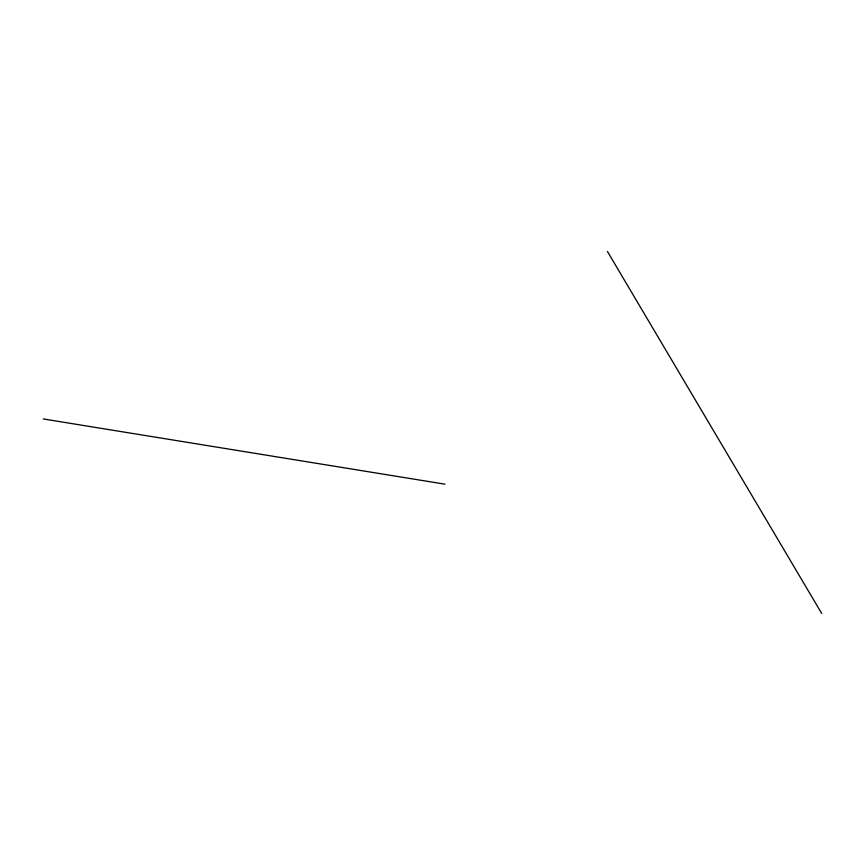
<?xml version="1.0" encoding="UTF-8"?>
<svg xmlns="http://www.w3.org/2000/svg" width="865" height="865" viewBox="0 0 865 865"><rect width="100%" height="100%" fill="white"/><g stroke="black" fill="none" stroke-linecap="round" stroke-linejoin="round"><path stroke-width="1.3" d="M43.25 418.941L444.978 484.173M607.435 251.466L821.75 613.534"/></g></svg>
